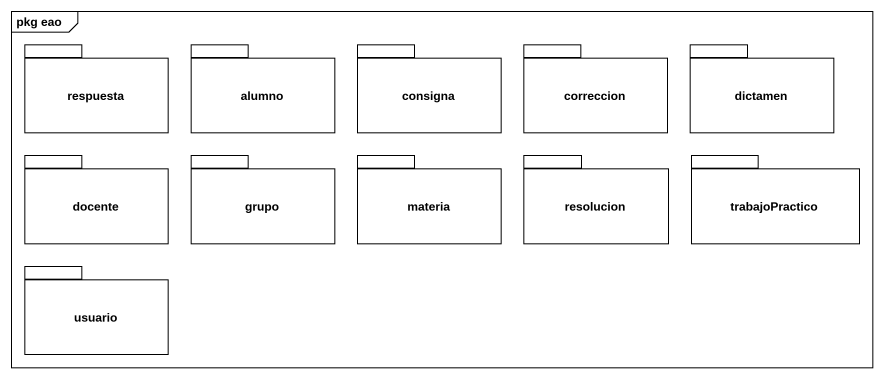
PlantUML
@startuml
mainframe pkg eao
package respuesta {
}
package alumno {
}
package consigna {
}
package correccion {
}
package dictamen {
}
package docente {
}
package grupo {
}
package materia {
}
package resolucion {
}
package trabajoPractico {
}
package usuario {
}
@enduml
